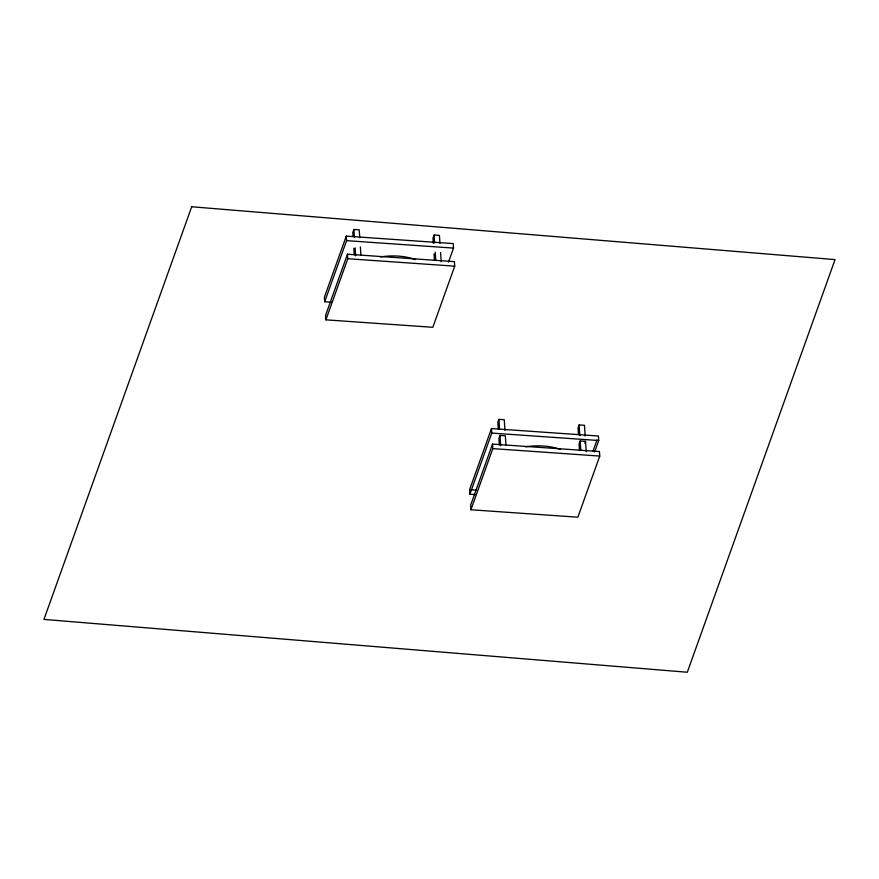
<?xml version="1.0" encoding="UTF-8"?>
<svg xmlns="http://www.w3.org/2000/svg" width="879" height="879" viewBox="0 0 879 879"><rect width="100%" height="100%" fill="white"/><g stroke="black" fill="none" stroke-linecap="round" stroke-linejoin="round"><path stroke-width="1.32" d="M448.499 262.107L453.52 248.098L453.212 243.582L346.271 236.132L324.384 297.267L324.681 301.783L331.46 302.255M324.681 301.783L346.579 240.648L346.271 236.132M359.753 237.726L359.225 229.815L353.885 229.441L352.787 232.495L353.05 236.451M347.48 254.207L325.582 315.33L325.889 319.846L432.831 327.296L454.718 266.161L454.421 261.645L347.48 254.207L347.776 258.723L325.889 319.846M439.961 243.307L439.434 235.396L434.083 235.023L432.995 238.088L433.347 243.351M594.622 451.993L598.72 440.522L598.423 436.006L491.482 428.567L469.595 489.702L469.891 494.218L475.308 494.591M469.891 494.218L491.779 433.083L491.482 428.567M504.975 430.435L504.271 419.722L498.92 419.349L497.822 422.403L498.272 429.106M492.515 444.104L470.628 505.238L470.924 509.754L577.866 517.204L599.753 456.069L599.456 451.553L492.515 444.104L492.811 448.62L470.924 509.754M505.941 444.862L505.337 435.797L499.986 435.424L498.887 438.478L499.327 444.961M585.183 436.017L584.469 425.304L579.129 424.931L578.03 427.985L578.481 434.687M586.227 451.74L585.546 441.379L580.195 441.005L579.096 444.06L579.525 450.542M584.81 443.412L585.546 441.379M592.951 451.29L597.061 439.83M346.579 240.648L453.52 248.098M347.776 258.723L454.718 266.161M491.779 433.083L598.72 440.522M492.811 448.62L599.753 456.069M470.946 489.79L476.363 490.174M579.129 424.931L579.843 435.654M580.195 441.005L580.799 450.07M498.92 419.349L499.547 428.721M499.986 435.424L500.678 445.785M440.577 252.526L441.181 261.744M434.083 235.023L434.611 242.934M435.226 252.152L435.753 260.052M434.039 253.888L434.479 260.481M360.368 246.944L360.884 254.844M353.885 229.441L354.402 237.352M355.105 247.889L355.632 255.789M353.83 248.307L354.27 254.899M525.499 446.851A44.411 24.898 -3.8 0 1 560.571 449.488M380.453 256.943A44.411 24.898 -3.8 0 1 415.536 259.58M191.699 206.763L43.95 619.409L687.301 672.237L835.05 259.591L191.699 206.763"/></g></svg>
